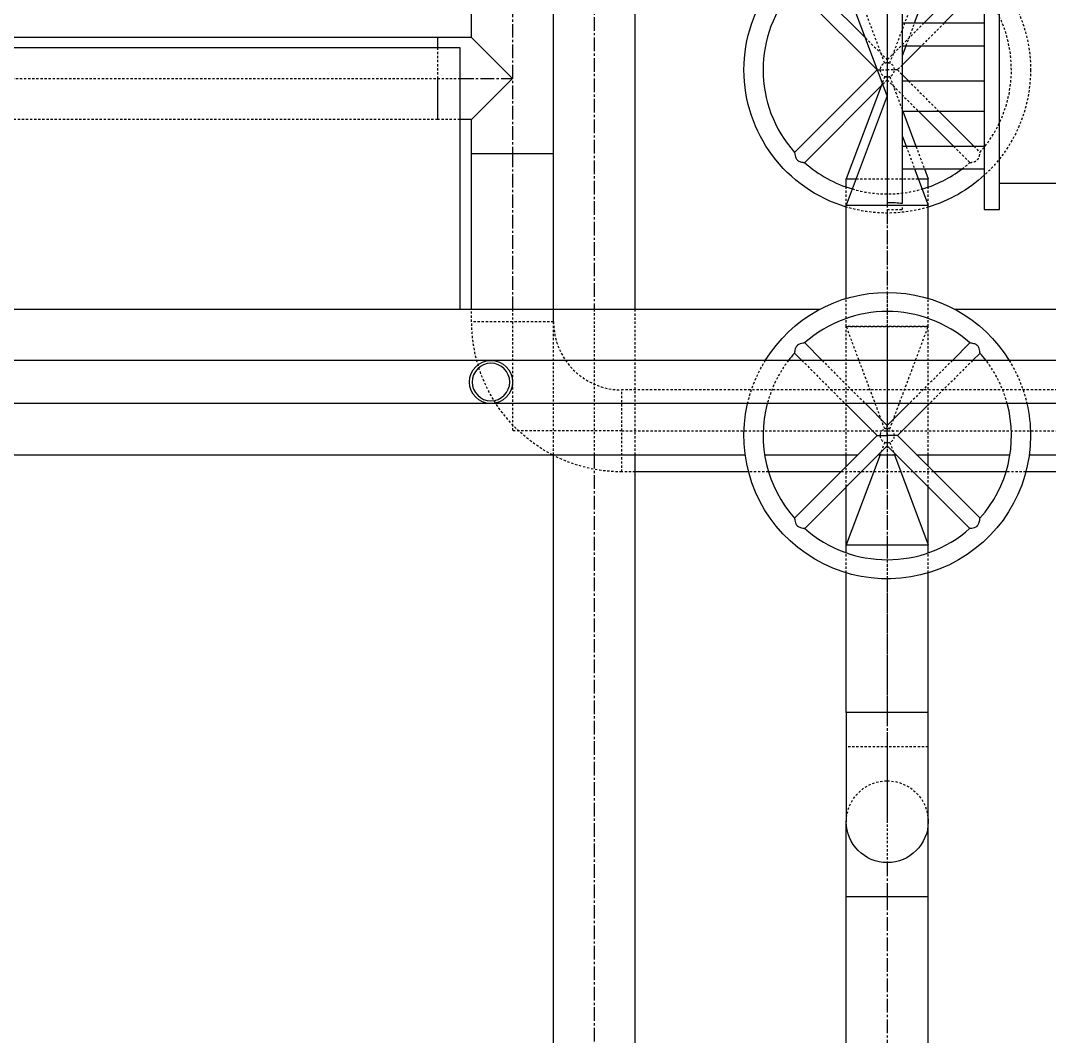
# Model space of a CAD drawing. Header units: inches. Extents: x -253 to 1500, y -183 to 1800.
# Drawn here: x 153 to 209.5, y -36 to 19.9 of the extents above; entities that cross this region are included whole.
import ezdxf

# ---------------------------------------------------------------- set-up
doc = ezdxf.new("R2010")
doc.units = ezdxf.units.IN
doc.header["$MEASUREMENT"] = 0
doc.linetypes.add('CENTER2', pattern=[1.125, 0.75, -0.125, 0.125, -0.125])
doc.linetypes.add('HIDDEN2', pattern=[0.1875, 0.125, -0.0625])
for name, color, linetype in [('Top (Plan) View-CENTER', 1, 'CENTER2'), ('Top (Plan) View-HIDDEN', 7, 'HIDDEN2'), ('Top (Plan) View-MISC', 7, 'Continuous'), ('Top (Plan) View-PIPING', 5, 'Continuous'), ('Top (Plan) View-STEEL', 9, 'Continuous')]:
    doc.layers.add(name, color=color, linetype=linetype)

# ---------------------------------------------------------------- blocks, each defined once
blk = doc.blocks.new('*U43')
at = {"layer": 'Top (Plan) View-STEEL', "color": 0, "linetype": 'ByBlock', "lineweight": -2}
for p, q in [((238.812, 1.188), (-34.812, 1.188)), ((240, -1.188), (-36, -1.188))]:
    blk.add_line(p, q, dxfattribs=at)
blk.add_circle((178.812, 0), 1.188, dxfattribs=at)
at = {"layer": 'Top (Plan) View-STEEL', "color": 0, "linetype": 'ByBlock', "lineweight": -2, "extrusion": (0, 0, -1)}
blk.add_circle((-178.812, 0), 1.034, dxfattribs=at)
blk = doc.blocks.new('*U66')
at = {"layer": 'Top (Plan) View-STEEL', "color": 0, "linetype": 'ByBlock', "lineweight": -2}
for p, q in [((-5.95, 4.005), (196.894, 4.005)), ((204.288, 4.005), (238.812, 4.005)), ((-5.95, -4.005), (192.788, -4.005)), ((193.849, -4.005), (198.978, -4.005)), ((200.092, -4.005), (201.091, -4.005)), ((202.205, -4.005), (207.334, -4.005)), ((208.395, -4.005), (245.95, -4.005))]:
    blk.add_line(p, q, dxfattribs=at)
blk = doc.blocks.new('*U120')
at = {"layer": 'Top (Plan) View-MISC', "color": 0, "linetype": 'ByBlock', "lineweight": -2}
for p, q in [((177.114, 18.381), (149.734, 18.381)), ((177.114, 4.005), (177.114, 18.381))]:
    blk.add_line(p, q, dxfattribs=at)
blk = doc.blocks.new('*U151')
at = {"layer": 'Top (Plan) View-HIDDEN'}
for p, q in [((132, 16.688), (132, 18.938)), ((149.734, 18.938), (132, 18.938)), ((175.88, 18.381), (175.88, 16.688)), ((132, 14.438), (132, 16.688)), ((132, 16.688), (175.88, 16.688)), ((175.88, 16.688), (175.88, 14.438)), ((175.88, 14.438), (132, 14.438))]:
    blk.add_line(p, q, dxfattribs=at)
at = {"layer": 'Top (Plan) View-PIPING', "color": 0, "linetype": 'ByBlock', "lineweight": -2}
for q in [(149.734, 18.938), (175.88, 18.381)]:
    blk.add_line((175.88, 18.938), q, dxfattribs=at)
blk = doc.blocks.new('*U180')
at = {"layer": 'Top (Plan) View-CENTER'}
for p, q in [((180, 20.808), (180, 12.568)), ((177.114, 16.688), (180, 16.688))]:
    blk.add_line(p, q, dxfattribs=at)
at = {"layer": 'Top (Plan) View-HIDDEN'}
for p, q in [((182.25, 20.808), (182.241, 20.808)), ((182.25, 12.568), (182.25, 20.808)), ((175.88, 18.381), (175.88, 14.438)), ((175.88, 16.688), (177.114, 16.688)), ((177.114, 14.438), (175.88, 14.438)), ((182.241, 12.568), (182.25, 12.568))]:
    blk.add_line(p, q, dxfattribs=at)
at = {"layer": 'Top (Plan) View-PIPING', "color": 0, "linetype": 'ByBlock', "lineweight": -2}
for p, q in [((182.241, 20.808), (177.75, 20.808)), ((177.75, 18.938), (177.75, 20.808)), ((175.88, 18.938), (175.88, 18.381)), ((177.75, 18.938), (175.88, 18.938)), ((180, 16.688), (177.75, 18.938)), ((177.75, 14.438), (180, 16.688)), ((177.75, 14.438), (177.114, 14.438)), ((177.75, 12.568), (177.75, 14.438)), ((177.75, 12.568), (182.241, 12.568))]:
    blk.add_line(p, q, dxfattribs=at)
blk = doc.blocks.new('*U188')
at = {"layer": 'Top (Plan) View-HIDDEN'}
for p, q in [((182.25, 3.311), (177.75, 3.311)), ((180, 3.311), (180, -2.689)), ((186, -4.939), (186, -0.439)), ((186, -2.689), (180, -2.689))]:
    blk.add_line(p, q, dxfattribs=at)
at = {"layer": 'Top (Plan) View-HIDDEN', "extrusion": (0, 0, -1)}
for start, end in [(297.522, 0), (270, 297.1042)]:
    blk.add_arc((-186, 3.311), 8.25, start, end, dxfattribs=at)
at = {"layer": 'Top (Plan) View-HIDDEN'}
blk.add_arc((186, 3.311), 3.75, 180, 270, dxfattribs=at)
at = {"layer": 'Top (Plan) View-PIPING', "color": 0, "linetype": 'ByBlock', "lineweight": -2, "extrusion": (0, 0, -1)}
blk.add_arc((-186, 3.311), 8.25, 297.1042, 297.522, dxfattribs=at)
blk = doc.blocks.new('*U189')
at = {"layer": 'Top (Plan) View-CENTER'}
blk.add_line((180, 12.568), (180, 4.005), dxfattribs=at)
at = {"layer": 'Top (Plan) View-HIDDEN'}
for p, q in [((182.241, 12.568), (182.25, 12.568)), ((182.25, 3.311), (182.25, 12.568)), ((177.75, 3.311), (177.75, 4.005)), ((180, 4.005), (180, 3.311)), ((180, 3.311), (177.75, 3.311)), ((182.25, 3.311), (180, 3.311))]:
    blk.add_line(p, q, dxfattribs=at)
at = {"layer": 'Top (Plan) View-PIPING', "color": 0, "linetype": 'ByBlock', "lineweight": -2}
for p, q in [((177.75, 12.568), (180, 12.568)), ((177.75, 4.005), (177.75, 12.568)), ((180, 12.568), (182.241, 12.568))]:
    blk.add_line(p, q, dxfattribs=at)
blk = doc.blocks.new('*U198')
at = {"layer": 'Top (Plan) View-CENTER'}
for p, q in [((184.491, 21.186), (184.491, 4.005)), ((184.491, -4.005), (184.491, -183.435))]:
    blk.add_line(p, q, dxfattribs=at)
at = {"layer": 'Top (Plan) View-HIDDEN'}
for p, q in [((182.241, -4.005), (182.241, 4.005)), ((184.491, 4.005), (184.491, -4.005)), ((186.741, -4.005), (186.741, 4.005))]:
    blk.add_line(p, q, dxfattribs=at)
at = {"layer": 'Top (Plan) View-PIPING', "color": 0, "linetype": 'ByBlock', "lineweight": -2}
for p, q in [((182.241, 4.005), (182.241, 21.186)), ((186.741, 4.005), (186.741, 21.186)), ((182.241, -183.435), (182.241, -4.005)), ((186.741, -183.435), (186.741, -4.005))]:
    blk.add_line(p, q, dxfattribs=at)
blk = doc.blocks.new('*U209')
at = {"layer": 'Top (Plan) View-HIDDEN'}
for p, q in [((186, -2.689), (186, -0.439)), ((304.451, -0.439), (186, -0.439)), ((186, -4.939), (186, -2.689)), ((186, -2.689), (304.451, -2.689)), ((186.741, -4.939), (186, -4.939)), ((194.063, -4.939), (192.972, -4.939)), ((203.139, -4.939), (198.044, -4.939)), ((208.211, -4.939), (207.12, -4.939))]:
    blk.add_line(p, q, dxfattribs=at)
at = {"layer": 'Top (Plan) View-PIPING', "color": 0, "linetype": 'ByBlock', "lineweight": -2}
for p, q in [((192.972, -4.939), (186.741, -4.939)), ((198.044, -4.939), (194.063, -4.939)), ((207.12, -4.939), (203.139, -4.939)), ((235.995, -4.939), (208.211, -4.939))]:
    blk.add_line(p, q, dxfattribs=at)
blk = doc.blocks.new('*U212')
at = {"layer": 'Top (Plan) View-CENTER'}
blk.add_line((200.591, -4.005), (200.591, -8.948), dxfattribs=at)
at = {"layer": 'Top (Plan) View-HIDDEN'}
for p, q in [((202.841, 3.052), (198.341, 3.052)), ((198.342, 3.051), (198.341, 3.052)), ((202.841, 3.051), (198.341, 3.051)), ((198.341, 3.051), (198.341, 3.05)), ((198.341, 3.05), (202.841, 3.05)), ((200.453, -2.58), (198.342, 3.05)), ((200.591, 3.052), (200.591, -4.005)), ((200.73, -2.58), (202.841, 3.05)), ((202.841, 3.051), (202.841, 3.052)), ((202.841, 3.051), (202.841, 3.05)), ((195.899, 1.187), (198.274, -1.188)), ((197.012, 1.187), (199.387, -1.188)), ((204.17, 1.187), (201.795, -1.188)), ((205.284, 1.187), (202.909, -1.188)), ((200.73, -2.58), (200.453, -2.58)), ((200.453, -3.317), (200.195, -4.005)), ((200.453, -3.317), (200.73, -3.317)), ((200.73, -3.317), (200.988, -4.005))]:
    blk.add_line(p, q, dxfattribs=at)
at = {"layer": 'Top (Plan) View-HIDDEN', "extrusion": (0, 0, -1)}
for start, end in [(12.92, 31.6802), (148.3198, 167.08)]:
    blk.add_arc((-200.591, -2.948), 7.875, start, end, dxfattribs=at)
at = {"layer": 'Top (Plan) View-HIDDEN'}
for radius, start, end in [(6.825, 142.701, 165.0492), (6.825, 14.9508, 37.299), (0.394, 90, 180), (0.394, 360, 90), (0.394, 180, 270), (0.394, 270, 0)]:
    blk.add_arc((200.591, -2.948), radius, start, end, dxfattribs=at)
at = {"layer": 'Top (Plan) View-PIPING', "color": 0, "linetype": 'ByBlock', "lineweight": -2}
for p, q in [((196.052, 2.148), (197.012, 1.187)), ((205.131, 2.148), (204.17, 1.187)), ((195.495, 1.591), (195.899, 1.187)), ((205.688, 1.591), (205.284, 1.187)), ((198.274, -1.188), (200.035, -2.948)), ((199.387, -1.188), (200.591, -2.391)), ((201.795, -1.188), (200.591, -2.391)), ((202.909, -1.188), (201.148, -2.948)), ((200.591, -2.948), (200.591, -2.391)), ((200.035, -2.948), (195.495, -7.488)), ((200.035, -2.948), (200.591, -2.948)), ((200.591, -2.948), (200.591, -3.505)), ((201.148, -2.948), (200.591, -2.948)), ((201.148, -2.948), (205.688, -7.488)), ((200.591, -3.505), (196.052, -8.045)), ((200.591, -3.505), (205.131, -8.045)), ((200.195, -4.005), (198.341, -8.948)), ((200.988, -4.005), (202.841, -8.948)), ((198.341, -8.948), (200.591, -8.948)), ((200.591, -8.948), (202.841, -8.948))]:
    blk.add_line(p, q, dxfattribs=at)
at = {"layer": 'Top (Plan) View-PIPING', "color": 0, "linetype": 'ByBlock', "lineweight": -2, "extrusion": (0, 0, -1)}
for start, end in [(31.6802, 148.3198), (180, 12.92), (167.08, 180)]:
    blk.add_arc((-200.591, -2.948), 7.875, start, end, dxfattribs=at)
at = {"layer": 'Top (Plan) View-PIPING', "color": 0, "linetype": 'ByBlock', "lineweight": -2}
for start, end in [(48.3074, 131.6926), (138.3074, 142.701), (37.299, 41.6926), (165.0492, 221.6926), (318.3074, 14.9508), (228.3074, 311.6926)]:
    blk.add_arc((200.591, -2.948), 6.825, start, end, dxfattribs=at)
for points, knots in [([(196.052, 2.148), (196.052, 2.148), (196.052, 2.148), (196.051, 2.148), (196.043, 2.147), (196.009, 2.143), (195.982, 2.14), (195.907, 2.127), (195.856, 2.117), (195.775, 2.09), (195.743, 2.077), (195.693, 2.048), (195.675, 2.035), (195.655, 2.018), (195.652, 2.015), (195.647, 2.01), (195.645, 2.008), (195.641, 2.005), (195.64, 2.004), (195.637, 2.001), (195.635, 1.999), (195.631, 1.995), (195.629, 1.992), (195.618, 1.98), (195.61, 1.97), (195.591, 1.942), (195.58, 1.924), (195.556, 1.876), (195.545, 1.845), (195.524, 1.774), (195.515, 1.733), (195.503, 1.661), (195.5, 1.632), (195.496, 1.599), (195.495, 1.591), (195.495, 1.591)], [0.629127, 0.629127, 0.629127, 0.629127, 0.632979, 0.632979, 0.74711, 0.74711, 0.880955, 0.880955, 1.056246, 1.056246, 1.165235, 1.165235, 1.233095, 1.233095, 1.2458, 1.2458, 1.253709, 1.253709, 1.259851, 1.259851, 1.266608, 1.266608, 1.277602, 1.277602, 1.315797, 1.315797, 1.379771, 1.379771, 1.48338, 1.48338, 1.63114, 1.63114, 1.775126, 1.775126, 1.886793, 1.886793, 1.886793, 1.886793]), ([(205.688, 1.591), (205.688, 1.591), (205.688, 1.591), (205.688, 1.592), (205.687, 1.6), (205.683, 1.634), (205.679, 1.661), (205.667, 1.737), (205.656, 1.787), (205.629, 1.868), (205.616, 1.9), (205.587, 1.95), (205.575, 1.968), (205.557, 1.988), (205.555, 1.991), (205.55, 1.996), (205.548, 1.998), (205.545, 2.002), (205.543, 2.003), (205.54, 2.006), (205.539, 2.008), (205.534, 2.012), (205.532, 2.014), (205.519, 2.025), (205.509, 2.033), (205.482, 2.053), (205.464, 2.063), (205.416, 2.087), (205.385, 2.098), (205.314, 2.119), (205.272, 2.128), (205.201, 2.14), (205.172, 2.143), (205.139, 2.147), (205.131, 2.148), (205.131, 2.148)], [0.629127, 0.629127, 0.629127, 0.629127, 0.632979, 0.632979, 0.74711, 0.74711, 0.880955, 0.880955, 1.056246, 1.056246, 1.165235, 1.165235, 1.233095, 1.233095, 1.2458, 1.2458, 1.253709, 1.253709, 1.259851, 1.259851, 1.266608, 1.266608, 1.277602, 1.277602, 1.315797, 1.315797, 1.379771, 1.379771, 1.48338, 1.48338, 1.63114, 1.63114, 1.775126, 1.775126, 1.886793, 1.886793, 1.886793, 1.886793]), ([(195.495, -7.488), (195.495, -7.488), (195.495, -7.488), (195.495, -7.489), (195.496, -7.498), (195.5, -7.532), (195.504, -7.56), (195.516, -7.636), (195.527, -7.686), (195.554, -7.767), (195.568, -7.799), (195.596, -7.848), (195.609, -7.865), (195.626, -7.885), (195.628, -7.888), (195.633, -7.893), (195.635, -7.895), (195.638, -7.898), (195.639, -7.899), (195.64, -7.9)], [1.8867932, 1.8867932, 1.8867932, 1.8867932, 1.8930613, 1.8930613, 2.0072563, 2.0072563, 2.141769, 2.141769, 2.3159815, 2.3159815, 2.4250288, 2.4250288, 2.4905867, 2.4905867, 2.503146, 2.503146, 2.5110105, 2.5110105, 2.5153707, 2.5153707, 2.5153707, 2.5153707]), ([(195.64, -7.9), (195.641, -7.901), (195.643, -7.903), (195.646, -7.907), (195.649, -7.909), (195.657, -7.916), (195.663, -7.921), (195.69, -7.943), (195.713, -7.956), (195.765, -7.983), (195.796, -7.994), (195.866, -8.015), (195.908, -8.024), (195.98, -8.036), (196.009, -8.04), (196.044, -8.044), (196.052, -8.045), (196.052, -8.045)], [0, 0, 0, 0, 0.006355, 0.006355, 0.0154828, 0.0154828, 0.038866, 0.038866, 0.1199904, 0.1199904, 0.2227668, 0.2227668, 0.3697726, 0.3697726, 0.5147088, 0.5147088, 0.6291265, 0.6291265, 0.6291265, 0.6291265]), ([(205.131, -8.045), (205.131, -8.045), (205.131, -8.045), (205.132, -8.045), (205.141, -8.044), (205.175, -8.04), (205.203, -8.036), (205.279, -8.023), (205.329, -8.013), (205.41, -7.985), (205.442, -7.972), (205.491, -7.943), (205.508, -7.931), (205.528, -7.914), (205.531, -7.911), (205.536, -7.907), (205.538, -7.905), (205.541, -7.902), (205.542, -7.901), (205.543, -7.9)], [1.8867932, 1.8867932, 1.8867932, 1.8867932, 1.8930613, 1.8930613, 2.0072563, 2.0072563, 2.141769, 2.141769, 2.3159815, 2.3159815, 2.4250288, 2.4250288, 2.4905867, 2.4905867, 2.503146, 2.503146, 2.5110105, 2.5110105, 2.5153707, 2.5153707, 2.5153707, 2.5153707]), ([(205.543, -7.9), (205.545, -7.898), (205.546, -7.897), (205.55, -7.893), (205.552, -7.891), (205.559, -7.883), (205.564, -7.877), (205.586, -7.85), (205.599, -7.827), (205.626, -7.774), (205.637, -7.744), (205.658, -7.673), (205.667, -7.632), (205.679, -7.56), (205.683, -7.53), (205.687, -7.496), (205.688, -7.488), (205.688, -7.488)], [0, 0, 0, 0, 0.006355, 0.006355, 0.0154828, 0.0154828, 0.038866, 0.038866, 0.1199904, 0.1199904, 0.2227668, 0.2227668, 0.3697726, 0.3697726, 0.5147088, 0.5147088, 0.6291265, 0.6291265, 0.6291265, 0.6291265])]:
    blk.add_open_spline(points, degree=3, knots=knots, dxfattribs=at)
blk = doc.blocks.new('*U213')
at = {"layer": 'Top (Plan) View-HIDDEN'}
for p, q in [((202.841, 23.163), (198.341, 23.163)), ((198.342, 23.162), (198.341, 23.163)), ((202.841, 23.162), (198.341, 23.162)), ((198.341, 23.161), (202.841, 23.161)), ((200.453, 17.532), (198.342, 23.161)), ((200.591, 23.163), (200.591, 21.979)), ((200.73, 17.532), (202.841, 23.161)), ((202.841, 23.162), (202.841, 23.163)), ((200.591, 21.729), (200.591, 21.581)), ((202.613, 19.742), (200.591, 17.72)), ((203.727, 19.742), (202.477, 18.492)), ((199.397, 18.915), (200.591, 17.72)), ((200.73, 17.532), (200.453, 17.532)), ((200.053, 17.163), (200.591, 17.163)), ((201.148, 17.163), (200.591, 17.163)), ((201.425, 17.44), (201.148, 17.163)), ((201.148, 17.163), (201.425, 16.887)), ((200.453, 16.795), (200.257, 16.272)), ((200.591, 16.606), (200.352, 16.367)), ((200.453, 16.795), (200.73, 16.795)), ((200.591, 16.606), (202.303, 14.895)), ((200.73, 16.795), (201.442, 14.895)), ((201.75, 16.562), (203.416, 14.895)), ((202.166, 12.965), (202.634, 11.715)), ((204.232, 12.965), (205.131, 12.067)), ((205.346, 12.965), (205.688, 12.624)), ((198.879, 11.163), (200.591, 11.163)), ((200.591, 11.163), (202.303, 11.163))]:
    blk.add_line(p, q, dxfattribs=at)
at = {"layer": 'Top (Plan) View-HIDDEN', "extrusion": (0, 0, -1)}
for start, end in [(73.3985, 106.6015), (154.7676, 180), (180, 227.371), (253.3985, 286.6015)]:
    blk.add_arc((-200.591, 17.163), 7.875, start, end, dxfattribs=at)
at = {"layer": 'Top (Plan) View-HIDDEN'}
for radius, start, end in [(6.825, 70.7512, 109.2488), (6.825, 318.3074, 38.6073), (0.394, 90, 180), (0.394, 360, 90), (0.394, 180, 270), (0.394, 270, 0), (6.825, 307.0395, 311.6926), (6.825, 253.6766, 286.3234)]:
    blk.add_arc((200.591, 17.163), radius, start, end, dxfattribs=at)
for points, knots in [([(205.543, 12.212), (205.545, 12.213), (205.546, 12.215), (205.55, 12.218), (205.552, 12.22), (205.559, 12.229), (205.564, 12.234), (205.586, 12.262), (205.599, 12.284), (205.626, 12.337), (205.637, 12.367), (205.658, 12.438), (205.667, 12.48), (205.679, 12.552), (205.683, 12.581), (205.687, 12.616), (205.688, 12.624), (205.688, 12.624)], [0, 0, 0, 0, 0.006355, 0.006355, 0.0154828, 0.0154828, 0.038866, 0.038866, 0.1199904, 0.1199904, 0.2227668, 0.2227668, 0.3697726, 0.3697726, 0.5147088, 0.5147088, 0.6291265, 0.6291265, 0.6291265, 0.6291265]), ([(205.131, 12.067), (205.131, 12.067), (205.131, 12.067), (205.132, 12.067), (205.141, 12.068), (205.175, 12.072), (205.203, 12.075), (205.279, 12.088), (205.329, 12.099), (205.41, 12.126), (205.442, 12.139), (205.491, 12.168), (205.508, 12.181), (205.528, 12.197), (205.531, 12.2), (205.536, 12.205), (205.538, 12.207), (205.541, 12.209), (205.542, 12.211), (205.543, 12.212)], [1.8867932, 1.8867932, 1.8867932, 1.8867932, 1.8930613, 1.8930613, 2.0072563, 2.0072563, 2.141769, 2.141769, 2.3159815, 2.3159815, 2.4250288, 2.4250288, 2.4905867, 2.4905867, 2.503146, 2.503146, 2.5110105, 2.5110105, 2.5153707, 2.5153707, 2.5153707, 2.5153707])]:
    blk.add_open_spline(points, degree=3, knots=knots, dxfattribs=at)
at = {"layer": 'Top (Plan) View-PIPING', "color": 0, "linetype": 'ByBlock', "lineweight": -2}
for p, q in [((196.052, 22.26), (199.397, 18.915)), ((205.131, 22.26), (202.613, 19.742)), ((195.495, 21.703), (200.035, 17.163)), ((205.688, 21.703), (203.727, 19.742)), ((202.477, 18.492), (201.425, 17.44)), ((200.035, 17.163), (195.495, 12.624)), ((200.035, 17.163), (200.053, 17.163)), ((201.425, 16.887), (201.75, 16.562)), ((200.352, 16.367), (196.052, 12.067)), ((200.257, 16.272), (198.341, 11.163)), ((201.442, 14.895), (202.166, 12.965)), ((202.303, 14.895), (204.232, 12.965)), ((203.416, 14.895), (205.346, 12.965)), ((202.634, 11.715), (202.841, 11.163)), ((198.341, 11.163), (198.879, 11.163)), ((202.303, 11.163), (202.841, 11.163))]:
    blk.add_line(p, q, dxfattribs=at)
at = {"layer": 'Top (Plan) View-PIPING', "color": 0, "linetype": 'ByBlock', "lineweight": -2, "extrusion": (0, 0, -1)}
for start, end in [(286.6015, 73.3985), (106.6015, 154.7676), (227.371, 253.3985)]:
    blk.add_arc((-200.591, 17.163), 7.875, start, end, dxfattribs=at)
at = {"layer": 'Top (Plan) View-PIPING', "color": 0, "linetype": 'ByBlock', "lineweight": -2}
for start, end in [(109.2488, 131.6926), (48.3074, 70.7512), (138.3074, 221.6926), (38.6073, 41.6926), (228.3074, 253.6766), (286.3234, 307.0395)]:
    blk.add_arc((200.591, 17.163), 6.825, start, end, dxfattribs=at)
for points, knots in [([(196.052, 22.26), (196.052, 22.26), (196.052, 22.26), (196.051, 22.26), (196.043, 22.259), (196.009, 22.255), (195.982, 22.251), (195.907, 22.239), (195.856, 22.228), (195.775, 22.201), (195.743, 22.188), (195.693, 22.159), (195.675, 22.147), (195.655, 22.129), (195.652, 22.126), (195.647, 22.122), (195.645, 22.12), (195.641, 22.117), (195.64, 22.115), (195.637, 22.112), (195.635, 22.11), (195.631, 22.106), (195.629, 22.103), (195.618, 22.091), (195.61, 22.081), (195.591, 22.054), (195.58, 22.036), (195.556, 21.987), (195.545, 21.957), (195.524, 21.886), (195.515, 21.844), (195.503, 21.773), (195.5, 21.744), (195.496, 21.71), (195.495, 21.703), (195.495, 21.703)], [0.629127, 0.629127, 0.629127, 0.629127, 0.632979, 0.632979, 0.74711, 0.74711, 0.880955, 0.880955, 1.056246, 1.056246, 1.165235, 1.165235, 1.233095, 1.233095, 1.2458, 1.2458, 1.253709, 1.253709, 1.259851, 1.259851, 1.266608, 1.266608, 1.277602, 1.277602, 1.315797, 1.315797, 1.379771, 1.379771, 1.48338, 1.48338, 1.63114, 1.63114, 1.775126, 1.775126, 1.886793, 1.886793, 1.886793, 1.886793]), ([(205.688, 21.703), (205.688, 21.703), (205.688, 21.703), (205.688, 21.703), (205.687, 21.712), (205.683, 21.746), (205.679, 21.773), (205.667, 21.848), (205.656, 21.899), (205.629, 21.98), (205.616, 22.012), (205.587, 22.061), (205.575, 22.079), (205.557, 22.1), (205.555, 22.103), (205.55, 22.108), (205.548, 22.11), (205.545, 22.113), (205.543, 22.115), (205.54, 22.118), (205.539, 22.119), (205.534, 22.123), (205.532, 22.126), (205.519, 22.137), (205.509, 22.145), (205.482, 22.164), (205.464, 22.175), (205.416, 22.198), (205.385, 22.21), (205.314, 22.231), (205.272, 22.239), (205.201, 22.251), (205.172, 22.255), (205.139, 22.259), (205.131, 22.26), (205.131, 22.26)], [0.629127, 0.629127, 0.629127, 0.629127, 0.632979, 0.632979, 0.74711, 0.74711, 0.880955, 0.880955, 1.056246, 1.056246, 1.165235, 1.165235, 1.233095, 1.233095, 1.2458, 1.2458, 1.253709, 1.253709, 1.259851, 1.259851, 1.266608, 1.266608, 1.277602, 1.277602, 1.315797, 1.315797, 1.379771, 1.379771, 1.48338, 1.48338, 1.63114, 1.63114, 1.775126, 1.775126, 1.886793, 1.886793, 1.886793, 1.886793]), ([(195.495, 12.624), (195.495, 12.624), (195.495, 12.624), (195.495, 12.623), (195.496, 12.614), (195.5, 12.579), (195.504, 12.552), (195.516, 12.476), (195.527, 12.425), (195.554, 12.345), (195.568, 12.313), (195.596, 12.264), (195.609, 12.246), (195.626, 12.227), (195.628, 12.223), (195.633, 12.218), (195.635, 12.217), (195.638, 12.214), (195.639, 12.213), (195.64, 12.212)], [1.8867932, 1.8867932, 1.8867932, 1.8867932, 1.8930613, 1.8930613, 2.0072563, 2.0072563, 2.141769, 2.141769, 2.3159815, 2.3159815, 2.4250288, 2.4250288, 2.4905867, 2.4905867, 2.503146, 2.503146, 2.5110105, 2.5110105, 2.5153707, 2.5153707, 2.5153707, 2.5153707]), ([(195.64, 12.212), (195.641, 12.21), (195.643, 12.209), (195.646, 12.205), (195.649, 12.203), (195.657, 12.196), (195.663, 12.191), (195.69, 12.169), (195.713, 12.155), (195.765, 12.129), (195.796, 12.118), (195.866, 12.096), (195.908, 12.088), (195.98, 12.075), (196.009, 12.072), (196.044, 12.068), (196.052, 12.067), (196.052, 12.067)], [0, 0, 0, 0, 0.006355, 0.006355, 0.0154828, 0.0154828, 0.038866, 0.038866, 0.1199904, 0.1199904, 0.2227668, 0.2227668, 0.3697726, 0.3697726, 0.5147088, 0.5147088, 0.6291265, 0.6291265, 0.6291265, 0.6291265])]:
    blk.add_open_spline(points, degree=3, knots=knots, dxfattribs=at)
blk = doc.blocks.new('*U215')
at = {"layer": 'Top (Plan) View-CENTER'}
blk.add_line((200.591, -28.296), (200.591, -78.403), dxfattribs=at)
at = {"layer": 'Top (Plan) View-PIPING', "color": 0, "linetype": 'ByBlock', "lineweight": -2}
for p, q in [((198.341, -28.296), (200.591, -28.296)), ((198.341, -78.403), (198.341, -28.296)), ((200.591, -28.296), (202.841, -28.296)), ((202.841, -78.403), (202.841, -28.296)), ((200.591, -78.403), (198.341, -78.403)), ((202.841, -78.403), (200.591, -78.403))]:
    blk.add_line(p, q, dxfattribs=at)
blk = doc.blocks.new('*U219')
at = {"layer": 'Top (Plan) View-CENTER'}
blk.add_line((200.591, -26.426), (200.591, -28.296), dxfattribs=at)
at = {"layer": 'Top (Plan) View-HIDDEN'}
for p, q in [((202.841, -20.056), (198.341, -20.056)), ((200.591, -20.056), (200.591, -26.426))]:
    blk.add_line(p, q, dxfattribs=at)
at = {"layer": 'Top (Plan) View-PIPING', "color": 0, "linetype": 'ByBlock', "lineweight": -2}
for p, q in [((198.341, -28.296), (198.341, -24.176)), ((202.841, -28.296), (202.841, -24.176)), ((198.341, -28.296), (202.841, -28.296))]:
    blk.add_line(p, q, dxfattribs=at)
blk = doc.blocks.new('*U220')
at = {"layer": 'Top (Plan) View-CENTER'}
blk.add_line((200.591, -18.176), (200.591, -24.176), dxfattribs=at)
at = {"layer": 'Top (Plan) View-HIDDEN', "extrusion": (0, 0, -1)}
for start, end in [(0, 90), (90, 180)]:
    blk.add_arc((-200.591, -24.176), 2.25, start, end, dxfattribs=at)
at = {"layer": 'Top (Plan) View-PIPING', "color": 0, "linetype": 'ByBlock', "lineweight": -2}
for p, q in [((202.841, -18.176), (198.341, -18.176)), ((198.341, -18.176), (198.341, -24.176)), ((202.841, -24.176), (202.841, -18.176))]:
    blk.add_line(p, q, dxfattribs=at)
at = {"layer": 'Top (Plan) View-PIPING', "color": 0, "linetype": 'ByBlock', "lineweight": -2, "extrusion": (0, 0, -1)}
blk.add_arc((-200.591, -24.176), 2.25, 180, 0, dxfattribs=at)
blk = doc.blocks.new('*U221')
at = {"layer": 'Top (Plan) View-HIDDEN', "extrusion": (0, 0, -1)}
for start, end in [(0, 90), (90, 180)]:
    blk.add_arc((-200.591, -24.176), 2.25, start, end, dxfattribs=at)
at = {"layer": 'Top (Plan) View-PIPING', "color": 0, "linetype": 'ByBlock', "lineweight": -2, "extrusion": (0, 0, -1)}
blk.add_arc((-200.591, -24.176), 2.25, 180, 0, dxfattribs=at)
blk = doc.blocks.new('*U223')
at = {"layer": 'Top (Plan) View-CENTER'}
for p, q in [((200.591, -8.948), (200.591, -9.773)), ((200.591, -10.823), (200.591, -18.176))]:
    blk.add_line(p, q, dxfattribs=at)
at = {"layer": 'Top (Plan) View-HIDDEN'}
for p, q in [((198.341, -10.495), (198.341, -9.392)), ((202.841, -10.495), (202.841, -9.392)), ((200.591, -9.773), (200.591, -10.823))]:
    blk.add_line(p, q, dxfattribs=at)
at = {"layer": 'Top (Plan) View-PIPING', "color": 0, "linetype": 'ByBlock', "lineweight": -2}
for p, q in [((198.341, -8.948), (200.591, -8.948)), ((198.341, -9.392), (198.341, -8.948)), ((200.591, -8.948), (202.841, -8.948)), ((202.841, -9.392), (202.841, -8.948)), ((198.341, -18.176), (198.341, -10.495)), ((202.841, -18.176), (202.841, -10.495)), ((200.591, -18.176), (198.341, -18.176)), ((202.841, -18.176), (200.591, -18.176))]:
    blk.add_line(p, q, dxfattribs=at)
blk = doc.blocks.new('*U224')
at = {"layer": 'Top (Plan) View-HIDDEN'}
for p, q in [((198.879, 11.163), (200.591, 11.163)), ((200.591, 11.163), (202.303, 11.163)), ((198.341, 9.729), (198.341, 10.72)), ((202.841, 9.729), (202.841, 10.72)), ((200.591, 9.877), (200.591, 9.729)), ((200.591, 9.479), (200.591, -2.391)), ((198.341, 3.051), (198.341, 3.052)), ((198.341, -4.005), (198.341, 3.05)), ((202.841, 3.051), (202.841, 3.052)), ((202.841, -4.005), (202.841, 3.05)), ((200.591, -3.505), (200.591, -20.056)), ((198.341, -5.755), (198.341, -4.641)), ((202.841, -5.755), (202.841, -4.641)), ((200.591, -20.056), (198.341, -20.056)), ((202.841, -20.056), (200.591, -20.056))]:
    blk.add_line(p, q, dxfattribs=at)
at = {"layer": 'Top (Plan) View-PIPING', "color": 0, "linetype": 'ByBlock', "lineweight": -2}
for p, q in [((198.341, 11.163), (198.879, 11.163)), ((198.341, 10.72), (198.341, 11.163)), ((202.303, 11.163), (202.841, 11.163)), ((202.841, 10.72), (202.841, 11.163)), ((198.341, -4.641), (198.341, -4.005)), ((202.841, -4.641), (202.841, -4.005)), ((198.341, -8.948), (198.341, -5.755)), ((202.841, -8.948), (202.841, -5.755))]:
    blk.add_line(p, q, dxfattribs=at)
blk = doc.blocks.new('*U225')
at = {"layer": 'Top (Plan) View-CENTER'}
blk.add_line((200.591, 21.729), (200.591, 9.729), dxfattribs=at)
at = {"layer": 'Top (Plan) View-HIDDEN'}
for p, q in [((200.591, 21.979), (200.591, 21.729)), ((200.591, 21.979), (201.425, 21.979)), ((201.425, 21.729), (201.425, 21.979)), ((201.628, 18.492), (202.096, 19.742)), ((201.628, 12.965), (202.096, 11.715)), ((200.591, 9.729), (200.591, 9.479)), ((201.425, 9.479), (201.425, 9.729)), ((200.591, 9.479), (201.425, 9.479))]:
    blk.add_line(p, q, dxfattribs=at)
at = {"layer": 'Top (Plan) View-PIPING', "color": 0, "linetype": 'ByBlock', "lineweight": -2}
for p, q in [((202.841, 21.729), (198.341, 21.729)), ((198.342, 21.728), (198.341, 21.729)), ((202.841, 21.728), (198.341, 21.728)), ((198.341, 21.728), (198.341, 21.727)), ((198.341, 21.727), (202.841, 21.727)), ((200.591, 15.729), (198.342, 21.727)), ((200.591, 21.581), (200.591, 9.877)), ((201.425, 9.825), (201.425, 21.632)), ((202.096, 19.742), (202.841, 21.727)), ((202.841, 21.728), (202.841, 21.729)), ((202.841, 21.728), (202.841, 21.727)), ((205.925, 21.979), (205.925, 9.479)), ((205.925, 21.979), (206.758, 21.979)), ((206.758, 9.479), (206.758, 21.979)), ((206.758, 20.52), (212.925, 20.52)), ((212.925, 10.937), (212.925, 20.52)), ((214.98, 19.895), (214.98, 11.562)), ((214.98, 19.895), (218.466, 19.895)), ((218.466, 11.562), (218.466, 19.895)), ((219.091, 18.645), (218.466, 19.895)), ((201.425, 19.742), (205.925, 19.742)), ((212.925, 19.062), (214.98, 19.062)), ((201.425, 18.492), (205.925, 18.492)), ((201.425, 17.951), (201.628, 18.492)), ((219.091, 12.812), (219.091, 18.645)), ((201.425, 16.562), (205.925, 16.562)), ((200.591, 15.729), (198.341, 9.729)), ((201.425, 14.895), (205.925, 14.895)), ((201.425, 13.506), (201.628, 12.965)), ((201.425, 12.965), (205.925, 12.965)), ((219.091, 12.812), (218.466, 11.562)), ((212.925, 12.395), (214.98, 12.395)), ((201.425, 11.715), (205.925, 11.715)), ((202.096, 11.715), (202.841, 9.729)), ((214.98, 11.562), (218.466, 11.562)), ((206.758, 10.937), (212.925, 10.937)), ((198.341, 9.729), (202.841, 9.729)), ((205.925, 9.479), (206.758, 9.479))]:
    blk.add_line(p, q, dxfattribs=at)
for points, knots in [([(201.425, 21.632), (201.296, 21.616), (201.162, 21.604), (200.882, 21.585), (200.734, 21.581), (200.591, 21.581)], [-0.8164834, -0.8164834, -0.8164834, -0.8164834, -0.4278699, -0.4278699, 0, 0, 0, 0]), ([(200.591, 9.877), (200.734, 9.877), (200.882, 9.872), (201.162, 9.853), (201.296, 9.841), (201.425, 9.825)], [6.9009509, 6.9009509, 6.9009509, 6.9009509, 7.3288208, 7.3288208, 7.7174342, 7.7174342, 7.7174342, 7.7174342])]:
    blk.add_open_spline(points, degree=3, knots=knots, dxfattribs=at)
blk = doc.blocks.new('*U226')
at = {"layer": 'Top (Plan) View-CENTER'}
blk.add_line((200.591, 9.479), (200.591, 4.927), dxfattribs=at)
at = {"layer": 'Top (Plan) View-HIDDEN'}
for p, q in [((198.341, 3.052), (198.341, 4.598)), ((200.591, 4.927), (200.591, 3.052)), ((202.841, 3.052), (202.841, 4.598)), ((200.591, 3.052), (198.341, 3.052)), ((202.841, 3.052), (200.591, 3.052))]:
    blk.add_line(p, q, dxfattribs=at)
at = {"layer": 'Top (Plan) View-PIPING', "color": 0, "linetype": 'ByBlock', "lineweight": -2}
for p, q in [((198.341, 9.729), (200.591, 9.729)), ((198.341, 4.598), (198.341, 9.729)), ((200.591, 9.729), (202.841, 9.729)), ((202.841, 4.598), (202.841, 9.729))]:
    blk.add_line(p, q, dxfattribs=at)

msp = doc.modelspace()

# ---------------------------------------------------------------- block references
at = {"layer": 'Top (Plan) View-MISC'}
msp.add_blockref('*U120', (0, 0), dxfattribs=at)
at = {"layer": 'Top (Plan) View-PIPING'}
for name in ['*U198', '*U213', '*U225', '*U180', '*U151', '*U189', '*U224', '*U226', '*U212', '*U188', '*U209', '*U223', '*U220', '*U219', '*U221', '*U215']:
    msp.add_blockref(name, (0, 0), dxfattribs=at)
at = {"layer": 'Top (Plan) View-STEEL'}
for name in ['*U66', '*U43']:
    msp.add_blockref(name, (0, 0), dxfattribs=at)

doc.saveas('drawing.dxf')
